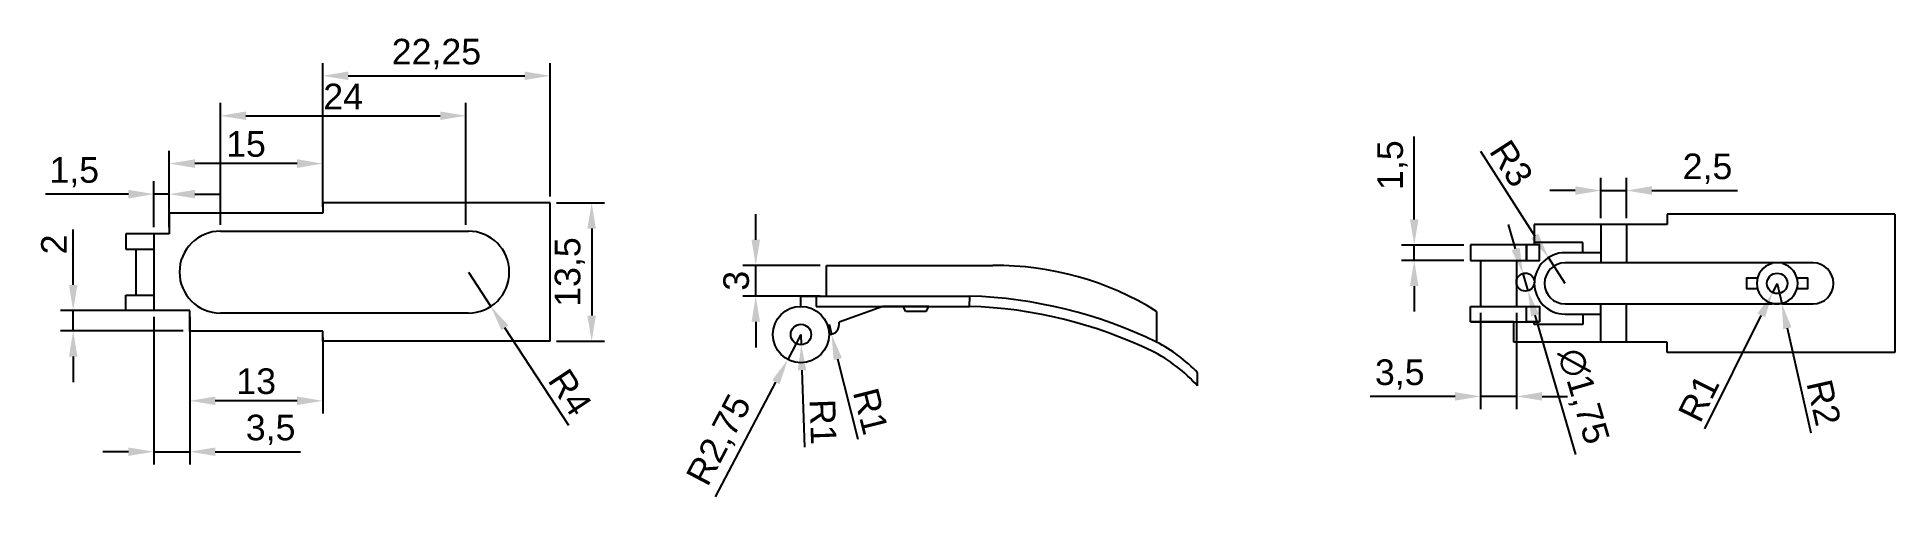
# Model space of a CAD drawing. Header units: millimetres. Extents: x 27 to 209, y 22 to 67.
import ezdxf

# ---------------------------------------------------------------- set-up
doc = ezdxf.new("R2010")
doc.units = ezdxf.units.MM
doc.layers.add('cotari', color=4, linetype='Continuous')
doc.layers.add('sholder_buttons', color=243, linetype='Continuous')
doc.styles.get("Standard").update_dxf_attribs({"font": 'arial.ttf'})
doc.dimstyles.new('ISO-25', dxfattribs={"dimtxt": 2.5, "dimasz": 2.5, "dimexe": 1.25, "dimexo": 0.625, "dimtad": 1, "dimtxsty": 'Standard', "dimcen": 2.5, "dimadec": 0, "dimazin": 0, "dimtfac": 1, "dimtmove": 0, "dimatfit": 3, "dimfxl": 1, "dimarcsym": 0})

# ---------------------------------------------------------------- blocks, each defined once
blk = doc.blocks.new('*D5')
at = {"layer": 'cotari', "color": 0, "lineweight": -2, "transparency": 16777216}
for p, q in [((69.1, 43.84), (71.29, 40.49)), ((78.93, 28.86), (72.67, 38.4))]:
    blk.add_line(p, q, dxfattribs=at)
at = {"layer": 'cotari', "color": 0, "transparency": 16777216}
blk.add_solid([(73.01, 38.63), (72.32, 38.17), (71.29, 40.49)], dxfattribs=at)
at = {"layer": 'Defpoints', "color": 0, "transparency": 16777216}
for p in [(69.1, 43.84), (71.29, 40.49)]:
    blk.add_point(p, dxfattribs=at)
at = {"layer": 'cotari', "color": 0, "transparency": 16777216, "insert": (79.05, 32.1), "char_height": 2.5, "attachment_point": 5, "rotation": 303.2893}
blk.add_mtext('R4', dxfattribs=at)
blk = doc.blocks.new('*D6')
at = {"layer": 'cotari', "color": 0, "lineweight": -2, "transparency": 16777216}
for p, q in [((101.61, 37.74), (100.33, 35.31)), ((93.27, 21.9), (99.16, 33.1))]:
    blk.add_line(p, q, dxfattribs=at)
at = {"layer": 'cotari', "color": 0, "transparency": 16777216}
blk.add_solid([(98.8, 33.29), (99.53, 32.9), (100.33, 35.31)], dxfattribs=at)
at = {"layer": 'Defpoints', "color": 0, "transparency": 16777216}
for p in [(101.61, 37.74), (100.33, 35.31)]:
    blk.add_point(p, dxfattribs=at)
at = {"layer": 'cotari', "color": 0, "transparency": 16777216, "insert": (93.75, 27.38), "char_height": 2.5, "attachment_point": 5, "rotation": 62.2265}
blk.add_mtext('R2,75', dxfattribs=at)
blk = doc.blocks.new('*D7')
at = {"layer": 'cotari', "color": 0, "lineweight": -2, "transparency": 16777216}
for p, q in [((197.07, 42.73), (196.62, 41.84)), ((190, 28.54), (195.51, 39.6))]:
    blk.add_line(p, q, dxfattribs=at)
at = {"layer": 'cotari', "color": 0, "transparency": 16777216}
blk.add_solid([(195.13, 39.79), (195.88, 39.42), (196.62, 41.84)], dxfattribs=at)
at = {"layer": 'Defpoints', "color": 0, "transparency": 16777216}
for p in [(196.62, 41.84), (197.07, 42.73)]:
    blk.add_point(p, dxfattribs=at)
at = {"layer": 'cotari', "color": 0, "transparency": 16777216, "insert": (189.39, 31.53), "char_height": 2.5, "attachment_point": 5, "rotation": 63.5413}
blk.add_mtext('R1', dxfattribs=at)
blk = doc.blocks.new('*D8')
at = {"layer": 'cotari', "color": 0, "lineweight": -2, "transparency": 16777216}
for p, q in [((197.07, 42.73), (197.51, 40.78)), ((200.37, 28.12), (198.06, 38.35))]:
    blk.add_line(p, q, dxfattribs=at)
blk.add_arc((197.07, 42.73), 2, 246.9153, 284.4775, dxfattribs=at)
at = {"layer": 'cotari', "color": 0, "transparency": 16777216}
blk.add_solid([(198.46, 38.44), (197.65, 38.25), (197.51, 40.78)], dxfattribs=at)
at = {"layer": 'Defpoints', "color": 0, "transparency": 16777216}
for p in [(197.07, 42.73), (197.51, 40.78)]:
    blk.add_point(p, dxfattribs=at)
at = {"layer": 'cotari', "color": 0, "transparency": 16777216, "insert": (201.62, 31.1), "char_height": 2.5, "attachment_point": 5, "rotation": 282.7251}
blk.add_mtext('R2', dxfattribs=at)
blk = doc.blocks.new('*D9')
at = {"layer": 'cotari', "color": 0, "lineweight": -2, "transparency": 16777216}
for p, q in [((168.04, 55.63), (173.35, 47.36)), ((176.32, 42.73), (174.7, 45.26))]:
    blk.add_line(p, q, dxfattribs=at)
at = {"layer": 'cotari', "color": 0, "transparency": 16777216}
blk.add_solid([(173.7, 47.59), (173, 47.14), (174.7, 45.26)], dxfattribs=at)
at = {"layer": 'Defpoints', "color": 0, "transparency": 16777216}
for p in [(174.7, 45.26), (176.32, 42.73)]:
    blk.add_point(p, dxfattribs=at)
at = {"layer": 'cotari', "color": 0, "transparency": 16777216, "insert": (171.07, 54.44), "char_height": 2.5, "attachment_point": 5, "rotation": 302.6759}
blk.add_mtext('R3', dxfattribs=at)
blk = doc.blocks.new('*D10')
at = {"layer": 'cotari', "color": 0, "lineweight": -2, "transparency": 16777216}
for p, q in [((171.49, 46.1), (170.78, 48.5)), ((172.2, 43.7), (172.69, 42.02)), ((177.39, 26.04), (173.4, 39.62))]:
    blk.add_line(p, q, dxfattribs=at)
at = {"layer": 'cotari', "color": 0, "transparency": 16777216}
for points in [[(171.89, 46.22), (171.09, 45.98), (172.2, 43.7)], [(173.79, 39.74), (173, 39.5), (172.69, 42.02)]]:
    blk.add_solid(points, dxfattribs=at)
at = {"layer": 'Defpoints', "color": 0, "transparency": 16777216}
for p in [(172.2, 43.7), (172.69, 42.02)]:
    blk.add_point(p, dxfattribs=at)
at = {"layer": 'cotari', "color": 0, "transparency": 16777216, "insert": (177.99, 31.68), "char_height": 2.5, "attachment_point": 5, "rotation": 286.3927}
blk.add_mtext('∅1,75', dxfattribs=at)
blk = doc.blocks.new('*D11')
at = {"layer": 'cotari', "color": 0, "lineweight": -2, "transparency": 16777216}
for p, q in [((104.36, 38.74), (104.6, 37.77)), ((107.2, 27.48), (105.21, 35.35))]:
    blk.add_line(p, q, dxfattribs=at)
at = {"layer": 'cotari', "color": 0, "transparency": 16777216}
blk.add_solid([(105.62, 35.45), (104.81, 35.25), (104.6, 37.77)], dxfattribs=at)
at = {"layer": 'Defpoints', "color": 0, "transparency": 16777216}
for p in [(104.36, 38.74), (104.6, 37.77)]:
    blk.add_point(p, dxfattribs=at)
at = {"layer": 'cotari', "color": 0, "transparency": 16777216, "insert": (108.43, 30.26), "char_height": 2.5, "attachment_point": 5, "rotation": 284.1296}
blk.add_mtext('R1', dxfattribs=at)
blk = doc.blocks.new('*D12')
at = {"layer": 'cotari', "color": 0, "lineweight": -2, "transparency": 16777216}
for p, q in [((54.85, 51.21), (54.85, 64.25)), ((77.1, 51.21), (77.1, 64.25)), ((57.35, 63), (74.6, 63))]:
    blk.add_line(p, q, dxfattribs=at)
at = {"layer": 'cotari', "color": 0, "transparency": 16777216}
for points in [[(57.35, 63.42), (57.35, 62.59), (54.85, 63)], [(74.6, 63.42), (74.6, 62.59), (77.1, 63)]]:
    blk.add_solid(points, dxfattribs=at)
at = {"layer": 'Defpoints', "color": 0, "transparency": 16777216}
for p in [(77.1, 63), (54.85, 50.59), (77.1, 50.59)]:
    blk.add_point(p, dxfattribs=at)
at = {"layer": 'cotari', "color": 0, "transparency": 16777216, "insert": (65.97, 65.13), "char_height": 2.5, "attachment_point": 5}
blk.add_mtext('22,25', dxfattribs=at)
blk = doc.blocks.new('*D13')
at = {"layer": 'cotari', "color": 0, "lineweight": -2, "transparency": 16777216}
for p, q in [((77.72, 50.59), (82.4, 50.59)), ((81.15, 48.09), (81.15, 39.59)), ((77.72, 37.09), (82.4, 37.09))]:
    blk.add_line(p, q, dxfattribs=at)
at = {"layer": 'cotari', "color": 0, "transparency": 16777216}
for points in [[(80.73, 48.09), (81.56, 48.09), (81.15, 50.59)], [(80.73, 39.59), (81.56, 39.59), (81.15, 37.09)]]:
    blk.add_solid(points, dxfattribs=at)
at = {"layer": 'Defpoints', "color": 0, "transparency": 16777216}
for p in [(77.1, 50.59), (77.1, 37.09), (81.15, 37.09)]:
    blk.add_point(p, dxfattribs=at)
at = {"layer": 'cotari', "color": 0, "transparency": 16777216, "insert": (79.02, 43.84), "char_height": 2.5, "attachment_point": 5, "rotation": 90}
blk.add_mtext('13,5', dxfattribs=at)
blk = doc.blocks.new('*D14')
at = {"layer": 'cotari', "color": 0, "lineweight": -2, "transparency": 16777216}
for p, q in [((41.85, 37.46), (41.85, 30.02)), ((54.85, 37.46), (54.85, 30.02)), ((52.35, 31.27), (44.35, 31.27))]:
    blk.add_line(p, q, dxfattribs=at)
at = {"layer": 'cotari', "color": 0, "transparency": 16777216}
for points in [[(44.35, 31.69), (44.35, 30.86), (41.85, 31.27)], [(52.35, 31.69), (52.35, 30.86), (54.85, 31.27)]]:
    blk.add_solid(points, dxfattribs=at)
at = {"layer": 'Defpoints', "color": 0, "transparency": 16777216}
for p in [(41.85, 38.09), (54.85, 38.09), (41.85, 31.27)]:
    blk.add_point(p, dxfattribs=at)
at = {"layer": 'cotari', "color": 0, "transparency": 16777216, "insert": (48.35, 33.17), "char_height": 2.5, "attachment_point": 5}
blk.add_mtext('13', dxfattribs=at)
blk = doc.blocks.new('*D15')
at = {"layer": 'cotari', "color": 0, "lineweight": -2, "transparency": 16777216}
for p, q in [((39.85, 50.21), (39.85, 55.68)), ((54.85, 50.21), (54.85, 55.68)), ((52.35, 54.43), (42.35, 54.43))]:
    blk.add_line(p, q, dxfattribs=at)
at = {"layer": 'cotari', "color": 0, "transparency": 16777216}
for points in [[(42.35, 54.85), (42.35, 54.01), (39.85, 54.43)], [(52.35, 54.85), (52.35, 54.01), (54.85, 54.43)]]:
    blk.add_solid(points, dxfattribs=at)
at = {"layer": 'Defpoints', "color": 0, "transparency": 16777216}
for p in [(39.85, 54.43), (39.85, 49.59), (54.85, 49.59)]:
    blk.add_point(p, dxfattribs=at)
at = {"layer": 'cotari', "color": 0, "transparency": 16777216, "insert": (47.35, 56.33), "char_height": 2.5, "attachment_point": 5}
blk.add_mtext('15', dxfattribs=at)
blk = doc.blocks.new('*D16')
at = {"layer": 'cotari', "color": 0, "lineweight": -2, "transparency": 16777216}
for p, q in [((38.35, 39.46), (38.35, 25.05)), ((41.85, 39.46), (41.85, 25.05)), ((35.85, 26.3), (33.35, 26.3)), ((38.35, 26.3), (41.85, 26.3)), ((44.35, 26.3), (52.67, 26.3))]:
    blk.add_line(p, q, dxfattribs=at)
at = {"layer": 'cotari', "color": 0, "transparency": 16777216}
for points in [[(35.85, 26.72), (35.85, 25.89), (38.35, 26.3)], [(44.35, 26.72), (44.35, 25.89), (41.85, 26.3)]]:
    blk.add_solid(points, dxfattribs=at)
at = {"layer": 'Defpoints', "color": 0, "transparency": 16777216}
for p in [(38.35, 40.09), (41.85, 40.09), (41.85, 26.3)]:
    blk.add_point(p, dxfattribs=at)
at = {"layer": 'cotari', "color": 0, "transparency": 16777216, "insert": (49.76, 28.43), "char_height": 2.5, "attachment_point": 5}
blk.add_mtext('3,5', dxfattribs=at)
blk = doc.blocks.new('*D17')
at = {"layer": 'cotari', "color": 0, "lineweight": -2, "transparency": 16777216}
for p, q in [((30.45, 42.59), (30.45, 47.99)), ((41.22, 40.09), (29.2, 40.09)), ((30.45, 38.09), (30.45, 40.09)), ((41.22, 38.09), (29.2, 38.09)), ((30.45, 35.59), (30.45, 33.09))]:
    blk.add_line(p, q, dxfattribs=at)
at = {"layer": 'cotari', "color": 0, "transparency": 16777216}
for points in [[(30.04, 42.59), (30.87, 42.59), (30.45, 40.09)], [(30.04, 35.59), (30.87, 35.59), (30.45, 38.09)]]:
    blk.add_solid(points, dxfattribs=at)
at = {"layer": 'Defpoints', "color": 0, "transparency": 16777216}
for p in [(30.45, 40.09), (41.85, 40.09), (41.85, 38.09)]:
    blk.add_point(p, dxfattribs=at)
at = {"layer": 'cotari', "color": 0, "transparency": 16777216, "insert": (28.57, 46.54), "char_height": 2.5, "attachment_point": 5, "rotation": 90}
blk.add_mtext('2', dxfattribs=at)
blk = doc.blocks.new('*D18')
at = {"layer": 'cotari', "color": 0, "lineweight": -2, "transparency": 16777216}
for p, q in [((38.35, 48.21), (38.35, 52.7)), ((39.85, 48.21), (39.85, 52.7)), ((35.85, 51.45), (27.76, 51.45)), ((39.85, 51.45), (38.35, 51.45)), ((42.35, 51.45), (44.85, 51.45))]:
    blk.add_line(p, q, dxfattribs=at)
at = {"layer": 'cotari', "color": 0, "transparency": 16777216}
for points in [[(35.85, 51.87), (35.85, 51.03), (38.35, 51.45)], [(42.35, 51.87), (42.35, 51.03), (39.85, 51.45)]]:
    blk.add_solid(points, dxfattribs=at)
at = {"layer": 'Defpoints', "color": 0, "transparency": 16777216}
for p in [(38.35, 51.45), (38.35, 47.59), (39.85, 47.59)]:
    blk.add_point(p, dxfattribs=at)
at = {"layer": 'cotari', "color": 0, "transparency": 16777216, "insert": (30.56, 53.58), "char_height": 2.5, "attachment_point": 5}
blk.add_mtext('1,5', dxfattribs=at)
blk = doc.blocks.new('*D19')
at = {"layer": 'cotari', "color": 0, "lineweight": -2, "transparency": 16777216}
for p, q in [((44.85, 48.46), (44.85, 60.35)), ((68.85, 48.46), (68.85, 60.35)), ((47.35, 59.1), (66.35, 59.1))]:
    blk.add_line(p, q, dxfattribs=at)
at = {"layer": 'cotari', "color": 0, "transparency": 16777216}
for points in [[(47.35, 59.52), (47.35, 58.69), (44.85, 59.1)], [(66.35, 59.52), (66.35, 58.69), (68.85, 59.1)]]:
    blk.add_solid(points, dxfattribs=at)
at = {"layer": 'Defpoints', "color": 0, "transparency": 16777216}
for p in [(68.85, 59.1), (44.85, 47.84), (68.85, 47.84)]:
    blk.add_point(p, dxfattribs=at)
at = {"layer": 'cotari', "color": 0, "transparency": 16777216, "insert": (56.85, 60.98), "char_height": 2.5, "attachment_point": 5}
blk.add_mtext('24', dxfattribs=at)
blk = doc.blocks.new('*D20')
at = {"layer": 'cotari', "color": 0, "lineweight": -2, "transparency": 16777216}
for p, q in [((97.19, 46.99), (97.19, 49.49)), ((103.49, 44.49), (95.94, 44.49)), ((97.19, 41.49), (97.19, 44.49)), ((103.49, 41.49), (95.94, 41.49)), ((97.19, 38.99), (97.19, 36.49))]:
    blk.add_line(p, q, dxfattribs=at)
at = {"layer": 'cotari', "color": 0, "transparency": 16777216}
for points in [[(96.78, 46.99), (97.61, 46.99), (97.19, 44.49)], [(96.78, 38.99), (97.61, 38.99), (97.19, 41.49)]]:
    blk.add_solid(points, dxfattribs=at)
at = {"layer": 'Defpoints', "color": 0, "transparency": 16777216}
for p in [(97.19, 44.49), (104.11, 44.49), (104.11, 41.49)]:
    blk.add_point(p, dxfattribs=at)
at = {"layer": 'cotari', "color": 0, "transparency": 16777216, "insert": (95.29, 42.99), "char_height": 2.5, "attachment_point": 5, "rotation": 90}
blk.add_mtext('3', dxfattribs=at)
blk = doc.blocks.new('*D21')
at = {"layer": 'cotari', "color": 0, "lineweight": -2, "transparency": 16777216}
for p, q in [((101.61, 37.74), (101.64, 36.74)), ((101.98, 26.75), (101.73, 34.25))]:
    blk.add_line(p, q, dxfattribs=at)
at = {"layer": 'cotari', "color": 0, "transparency": 16777216}
blk.add_solid([(102.14, 34.26), (101.31, 34.23), (101.64, 36.74)], dxfattribs=at)
at = {"layer": 'Defpoints', "color": 0, "transparency": 16777216}
for p in [(101.61, 37.74), (101.64, 36.74)]:
    blk.add_point(p, dxfattribs=at)
at = {"layer": 'cotari', "color": 0, "transparency": 16777216, "insert": (103.78, 29.21), "char_height": 2.5, "attachment_point": 5, "rotation": 271.9263}
blk.add_mtext('R1', dxfattribs=at)
blk = doc.blocks.new('*D22')
at = {"layer": 'cotari', "color": 0, "lineweight": -2, "transparency": 16777216}
for p, q in [((179.82, 49.11), (179.82, 53.05)), ((182.32, 49.11), (182.32, 53.05)), ((177.32, 51.8), (174.82, 51.8)), ((179.82, 51.8), (182.32, 51.8)), ((184.82, 51.8), (193.18, 51.8))]:
    blk.add_line(p, q, dxfattribs=at)
at = {"layer": 'cotari', "color": 0, "transparency": 16777216}
for points in [[(177.32, 52.22), (177.32, 51.38), (179.82, 51.8)], [(184.82, 52.22), (184.82, 51.38), (182.32, 51.8)]]:
    blk.add_solid(points, dxfattribs=at)
at = {"layer": 'Defpoints', "color": 0, "transparency": 16777216}
for p in [(182.32, 51.8), (179.82, 48.48), (182.32, 48.48)]:
    blk.add_point(p, dxfattribs=at)
at = {"layer": 'cotari', "color": 0, "transparency": 16777216, "insert": (190.25, 53.93), "char_height": 2.5, "attachment_point": 5}
blk.add_mtext('2,5', dxfattribs=at)
blk = doc.blocks.new('*D23')
at = {"layer": 'cotari', "color": 0, "lineweight": -2, "transparency": 16777216}
for p, q in [((168.07, 39.86), (168.07, 30.45)), ((171.57, 39.86), (171.57, 30.45)), ((165.57, 31.7), (157.25, 31.7)), ((171.57, 31.7), (168.07, 31.7)), ((174.07, 31.7), (176.57, 31.7))]:
    blk.add_line(p, q, dxfattribs=at)
at = {"layer": 'cotari', "color": 0, "transparency": 16777216}
for points in [[(165.57, 32.12), (165.57, 31.29), (168.07, 31.7)], [(174.07, 32.12), (174.07, 31.29), (171.57, 31.7)]]:
    blk.add_solid(points, dxfattribs=at)
at = {"layer": 'Defpoints', "color": 0, "transparency": 16777216}
for p in [(168.07, 40.48), (171.57, 40.48), (168.07, 31.7)]:
    blk.add_point(p, dxfattribs=at)
at = {"layer": 'cotari', "color": 0, "transparency": 16777216, "insert": (160.16, 33.83), "char_height": 2.5, "attachment_point": 5}
blk.add_mtext('3,5', dxfattribs=at)
blk = doc.blocks.new('*D24')
at = {"layer": 'cotari', "color": 0, "lineweight": -2, "transparency": 16777216}
for p, q in [((161.57, 48.98), (161.57, 57.07)), ((166.44, 46.48), (160.32, 46.48)), ((161.57, 44.98), (161.57, 46.48)), ((166.44, 44.98), (160.32, 44.98)), ((161.57, 42.48), (161.57, 39.98))]:
    blk.add_line(p, q, dxfattribs=at)
at = {"layer": 'cotari', "color": 0, "transparency": 16777216}
for points in [[(161.16, 48.98), (161.99, 48.98), (161.57, 46.48)], [(161.16, 42.48), (161.99, 42.48), (161.57, 44.98)]]:
    blk.add_solid(points, dxfattribs=at)
at = {"layer": 'Defpoints', "color": 0, "transparency": 16777216}
for p in [(161.57, 46.48), (167.07, 46.48), (167.07, 44.98)]:
    blk.add_point(p, dxfattribs=at)
at = {"layer": 'cotari', "color": 0, "transparency": 16777216, "insert": (159.45, 54.28), "char_height": 2.5, "attachment_point": 5, "rotation": 90}
blk.add_mtext('1,5', dxfattribs=at)

msp = doc.modelspace()

# ---------------------------------------------------------------- linework, layer by layer
at = {"layer": 'sholder_buttons'}
for p, q in [((54.848, 49.585), (39.848, 49.585)), ((39.848, 49.585), (39.848, 47.585)), ((77.098, 50.585), (54.848, 50.585)), ((54.848, 50.585), (54.848, 49.585)), ((77.098, 37.085), (77.098, 50.585)), ((208.566, 49.485), (186.316, 49.485)), ((186.316, 49.485), (186.316, 48.485)), ((208.566, 49.485), (208.566, 35.985)), ((39.848, 47.585), (35.598, 47.585)), ((35.598, 47.585), (35.598, 46.085)), ((38.348, 47.585), (38.348, 40.085)), ((44.848, 47.835), (69.098, 47.835)), ((68.848, 47.835), (68.848, 47.835)), ((186.316, 48.485), (173.316, 48.485)), ((173.316, 48.485), (173.316, 46.485)), ((186.316, 48.485), (173.316, 48.485)), ((173.316, 48.485), (173.316, 46.485)), ((179.816, 48.485), (179.816, 44.735)), ((182.316, 48.485), (182.316, 44.735)), ((35.598, 46.085), (36.598, 46.085)), ((36.598, 41.585), (36.598, 46.085)), ((36.598, 46.085), (38.348, 46.085)), ((173.316, 46.485), (167.066, 46.485)), ((167.066, 46.485), (167.066, 44.985)), ((172.566, 44.985), (172.566, 46.485)), ((178.066, 46.735), (173.316, 46.735)), ((179.816, 45.735), (176.316, 45.735)), ((178.066, 45.735), (178.066, 46.735)), ((104.11, 41.493), (104.11, 44.493)), ((104.11, 44.493), (120.382, 44.493)), ((167.066, 44.985), (169.816, 44.985)), ((167.066, 44.985), (172.566, 44.985)), ((168.066, 44.985), (168.066, 40.485)), ((171.566, 44.985), (171.566, 40.485)), ((196.566, 44.735), (176.316, 44.735)), ((196.566, 44.671), (196.566, 44.735)), ((197.566, 44.735), (196.566, 44.735)), ((200.566, 44.735), (197.566, 44.735)), ((197.566, 44.671), (197.566, 44.735)), ((35.598, 40.085), (35.598, 41.585)), ((35.598, 41.585), (38.348, 41.585)), ((41.848, 40.085), (35.598, 40.085)), ((41.848, 38.085), (41.848, 40.085)), ((101.61, 40.493), (101.61, 41.493)), ((101.61, 41.493), (118.11, 41.493)), ((103.11, 41.493), (103.11, 40.493)), ((103.11, 40.493), (118.08, 40.493)), ((109.61, 40.493), (105.341, 38.939)), ((111.61, 40.493), (109.61, 40.493)), ((111.86, 39.993), (111.61, 40.493)), ((114.11, 40.493), (111.61, 40.493)), ((113.86, 39.993), (111.86, 39.993)), ((113.86, 39.993), (114.11, 40.493)), ((118.08, 40.493), (118.11, 41.493)), ((136.391, 40.007), (136.391, 37.007)), ((167.066, 38.985), (167.066, 40.485)), ((167.066, 40.485), (169.816, 40.485)), ((167.066, 40.485), (172.566, 40.485)), ((172.566, 38.985), (172.566, 40.485)), ((176.316, 40.735), (196.566, 40.735)), ((179.816, 36.985), (179.816, 40.735)), ((182.316, 36.985), (182.316, 40.735)), ((196.566, 40.798), (196.566, 40.735)), ((197.566, 40.735), (196.566, 40.735)), ((197.566, 40.798), (197.566, 40.735)), ((197.566, 40.735), (200.566, 40.735)), ((69.098, 39.835), (44.848, 39.835)), ((171.316, 38.985), (167.066, 38.985)), ((167.066, 38.985), (172.566, 38.985)), ((171.316, 36.985), (171.316, 38.985)), ((172.566, 38.985), (173.816, 38.985)), ((173.316, 38.735), (173.316, 38.985)), ((178.066, 38.735), (173.316, 38.735)), ((176.316, 39.735), (179.816, 39.735)), ((178.066, 39.735), (178.066, 38.735)), ((54.848, 38.085), (41.848, 38.085)), ((54.848, 37.085), (54.848, 38.085)), ((77.098, 37.085), (54.848, 37.085)), ((186.316, 36.985), (171.316, 36.985)), ((186.316, 35.985), (186.316, 36.985)), ((208.566, 35.985), (186.316, 35.985)), ((140.391, 32.724), (140.391, 34.007))]:
    msp.add_line(p, q, dxfattribs=at)
for points in [[(172.566, 44.985), (173.816, 44.985), (173.816, 46.485), (172.566, 46.485)], [(173.816, 38.985), (172.566, 38.985), (172.566, 40.485), (173.816, 40.485)]]:
    msp.add_lwpolyline(points, close=True, dxfattribs=at)
msp.add_lwpolyline([(136.391, 40.007, 0.1412355), (120.391, 44.492), (120.382, 44.493)], format="xyb", dxfattribs=at)
for points in [[(195.13, 43.235), (194.066, 43.235), (194.066, 42.235), (195.13, 42.235)], [(199.003, 42.235), (200.066, 42.235), (200.066, 43.235), (199.003, 43.235)]]:
    msp.add_lwpolyline(points, dxfattribs=at)
for centre, radius in [((172.442, 42.861), 0.876), ((197.066, 42.735), 1), ((101.61, 37.743), 2.75), ((101.61, 37.743), 1)]:
    msp.add_circle(centre, radius, dxfattribs=at)
for centre, radius, start, end in [((44.848, 43.835), 4, 90, 270), ((69.098, 43.835), 4, 270, 90), ((176.316, 42.735), 3, 90, 270), ((176.316, 42.735), 2, 90, 270), ((197.066, 42.735), 2, 104.47751, 255.52249), ((197.066, 42.735), 2, 284.47751, 75.52249), ((200.566, 42.735), 2, 270, 90), ((116.763, -3.487), 44, 64.13978, 88.28476), ((116.763, -3.487), 45, 64.13978, 88.28476), ((104.36, 38.743), 1, 270, 11.32065), ((129.517, 23.675), 15, 43.53603, 62.72417), ((129.236, 22.696), 15, 41.9525, 63.3875)]:
    msp.add_arc(centre, radius, start, end, dxfattribs=at)

# ---------------------------------------------------------------- dimensions: what is measured, and where the dimension line sits
at = {"layer": 'cotari'}
for p1, p2, distance, picture, middle in [((54.848, 50.585), (77.098, 50.585), 12.417, '*D12', (65.973, 65.13)), ((44.848, 47.835), (68.848, 47.835), 11.267, '*D19', (56.848, 60.983)), ((54.848, 49.585), (39.848, 49.585), -4.845, '*D15', (47.348, 56.332)), ((167.066, 44.985), (167.066, 46.485), 5.493, '*D24', (159.446, 54.277)), ((39.848, 47.585), (38.348, 47.585), -3.864, '*D18', (30.555, 53.576)), ((179.816, 48.485), (182.316, 48.485), 3.316, '*D22', (190.248, 53.928)), ((77.098, 50.585), (77.098, 37.085), 4.048, '*D13', (79.018, 43.835)), ((104.11, 41.493), (104.11, 44.493), 6.918, '*D20', (95.29, 42.993)), ((41.848, 38.085), (41.848, 40.085), 11.396, '*D17', (28.572, 46.538)), ((38.348, 40.085), (41.848, 40.085), -13.783, '*D16', (49.757, 28.43)), ((171.566, 40.485), (168.066, 40.485), 8.782, '*D23', (160.157, 33.83)), ((54.848, 38.085), (41.848, 38.085), 6.813, '*D14', (48.348, 33.174))]:
    dim = msp.add_aligned_dim(p1=p1, p2=p2, distance=distance, dimstyle='ISO-25', dxfattribs=at)
    dim.commit()
    dim.dimension.update_dxf_attribs({"geometry": picture, "text_midpoint": middle})
for center, mpoint, picture, middle in [((176.316, 42.735), (174.697, 45.26), '*D9', (169.47, 53.409)), ((69.098, 43.835), (71.293, 40.492), '*D5', (77.482, 31.066)), ((197.066, 42.735), (196.621, 41.839), '*D7', (191.071, 30.687)), ((197.066, 42.735), (197.507, 40.784), '*D8', (199.787, 30.687)), ((104.36, 38.743), (104.604, 37.773), '*D11', (106.611, 29.804)), ((101.61, 37.743), (101.644, 36.744), '*D21', (101.9, 29.143))]:
    dim = msp.add_radius_dim(center=center, mpoint=mpoint, dimstyle='ISO-25', dxfattribs=at)
    dim.commit()
    dim.dimension.update_dxf_attribs({"geometry": picture, "text_midpoint": middle, "dimtype": 164})
dim = msp.add_diameter_dim_2p(p1=(172.195, 43.701), p2=(172.69, 42.02), dimstyle='ISO-25', dxfattribs=at)
dim.commit()
dim.dimension.update_dxf_attribs({"geometry": '*D10', "text_midpoint": (175.912, 31.066), "dimtype": 163})
dim = msp.add_radius_dim(center=(101.61, 37.743), mpoint=(100.329, 35.31), dimstyle='ISO-25', dxfattribs=at)
dim.commit()
dim.dimension.update_dxf_attribs({"geometry": '*D6', "text_midpoint": (93.751, 27.385)})

doc.saveas('drawing.dxf')
